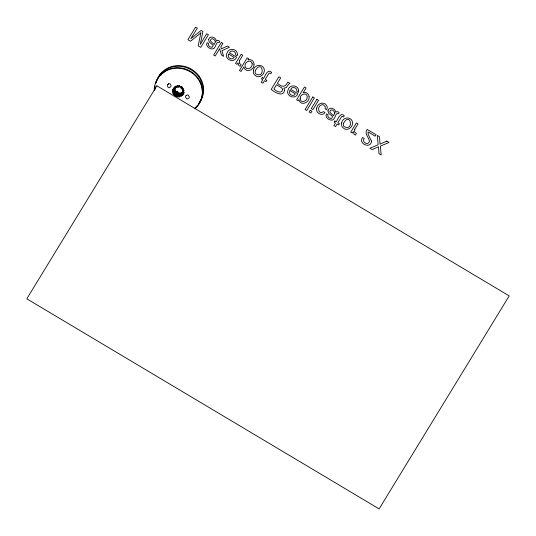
<?xml version="1.0" encoding="UTF-8"?>
<svg xmlns="http://www.w3.org/2000/svg" width="536" height="536" viewBox="0 0 536 536"><rect width="100%" height="100%" fill="white"/><g stroke="black" fill="none" stroke-linecap="round" stroke-linejoin="round"><path stroke-width="0.8" d="M154.857 90.108L155.165 86.035M173.965 90.376L175.547 90.423L174.3 92.996L172.78 93.117C172.706 91.797 175.252 91.857 172.384 91.267C172.947 90.396 175.172 90.778 172.525 89.76A3.812 3.605 25.7 0 1 172.672 89.271C176.411 89.914 172.418 88.876 173.423 87.837C176.967 89.438 173.229 87.341 174.676 86.618L176.022 87.502L175.728 86.035C176.987 85.144 177.242 89.291 177.403 85.613C178.649 85.452 178.24 88.762 179.185 85.733M173.878 90.551L175.614 86.973M178.81 95.837C177.47 98.604 177.892 95.455 178.977 94.343C178.609 90.014 177.731 97.324 176.029 96.447C179.989 84.36 175.681 96.507 174.522 95.509L176.337 91.535M176.029 96.447L177.269 93.867L177.389 92.359M178.267 96.969L179.895 92.976L180.907 94.289M179.895 92.976L179.506 94.39L178.977 94.343M181.202 94.611L182.528 95.401A4.241 4.013 25.7 0 0 182.876 95.019C179.681 92.105 186.414 95.435 182.521 92.674C187.406 92.353 179.808 91.455 184.123 90.765C184.016 89.09 180.672 91.254 183.553 88.963C179.955 88.849 183.345 89.157 182.3 87.281L181.007 88.025L181.309 86.524L180.84 86.263L179.855 87.355L179.687 85.807L179.165 85.686L178.562 87.02M172.391 91.442L173.014 90.155M174.2 89.425L175.44 86.852M173.892 90.49L175.513 87.08M172.78 93.117L173.329 91.984M173.899 91.763L175.145 89.19L173.925 91.924M175.882 87.576L176.505 86.289M176.022 87.502L176.645 86.216M177.088 87.107L177.704 85.82M177.249 87.073L177.872 85.78M174.3 92.996L173.342 94.195L173.657 94.624L175.567 90.47M178.401 87.013L179.024 85.727M173.657 94.624L175.051 94.075L176.297 91.502L175.761 92.929L176.183 93.257M174.944 95.837L176.103 94.906L177.342 92.326M176.525 96.641L178.575 92.835M180.873 87.924L181.496 86.638M177.731 96.922L177.49 95.448L178.622 92.842M181.811 88.855L182.743 86.919M181.885 88.949L182.501 87.656M179.929 95.308L181.322 92.674L179.929 95.308L180.009 96.788L179.493 96.895L178.816 95.542L180.056 92.963M182.441 90.008L183.064 88.715M182.501 90.155L183.118 88.862M179.493 96.895L180.036 95.763M182.702 91.267L183.325 89.974M180.083 95.254L181.141 96.373L181.59 96.125L181.074 94.704L182.314 92.132M182.709 91.421L183.64 89.485M181.959 93.807L183.185 91.241M182.052 93.679L183.145 91.388M182.528 95.401L183.071 94.269M183.547 94.048L184.089 92.922M174.522 95.509L175.051 94.075M155.353 83.589L160.264 74.283L167.386 68.722A24.455 23.122 25.7 0 1 200.216 78.913L203.178 87.603L202.494 96.56L198.273 104.419M168.612 83.422L168.183 84.125M159.567 75.73L166.689 70.169A24.455 23.122 25.7 0 1 199.526 80.36C204.216 89.177 203.358 101.646 194.99 107.89M176.297 91.502L174.897 92.045L174.589 91.616M177.764 94.061L177.269 93.867M160.264 74.283L161.021 75.368M155.942 83.107A24.006 22.7 25.7 0 1 167.674 68.126A24.455 23.122 25.7 0 1 200.511 78.316A24.06 22.747 25.7 0 1 198.568 103.823M195.03 108.741A24.06 22.747 25.7 0 0 199.271 80.896A24.455 23.122 25.7 0 0 166.428 70.712A24.006 22.7 25.7 0 0 154.227 90.638M282.613 89.351C282.331 94.591 275.832 91.087 273.916 88.983L276.543 84.681L281.809 87.984L282.613 89.351M208.571 39.671L209.321 42.049L213.194 45.386L212.484 47.108C210.601 47.771 207.492 45.754 208.658 43.59L207.13 42.679C205.013 46.096 209.817 49.359 212.919 48.944C216.082 48.428 215.941 40.575 219.09 42.605L219.787 41.466L218.748 40.636L217.174 40.468L216.37 41.151C216.182 37.152 209.449 34.981 208.571 39.671M327.945 110.852L328.702 113.237L332.575 116.573L331.858 118.289C329.982 118.952 326.866 116.942 328.039 114.778L326.504 113.867C324.387 117.284 329.191 120.54 332.3 120.124C335.462 119.615 335.322 111.756 338.464 113.793L339.161 112.647L338.129 111.823L336.548 111.656L335.75 112.332C335.563 108.339 328.823 106.168 327.945 110.852M371.435 141.055C371.368 149.269 357.606 143.943 362.584 137.484L364.252 138.482C361.076 142.094 368.487 146.107 369.425 141.269C368.942 137.216 363.991 133.665 367.106 129.37L376.071 134.717L375.18 136.171L368.051 131.923L368.185 134.261L371.435 141.055M300.18 98.262C299.865 103.796 307.55 101.512 307.202 96.996C307.182 91.877 299.986 93.86 300.18 98.262M309.098 96.493C310.177 102.611 300.227 106.684 298.961 99.549L298.217 100.761L296.622 99.81L304.441 87.006L306.083 87.984L303.215 92.681C305.828 91.623 308.904 93.753 309.098 96.493M252.181 63.657C252.871 68.085 245.689 71.355 244.999 65.848C244.671 61.801 251.243 58.746 252.181 63.657M237.441 54.444L237.18 55.824L235.565 54.86C236.564 51.302 230.869 49.212 229.415 52.856L236.57 57.124C234.366 63.885 223.827 59.402 226.895 53.225C228.323 47.436 237.549 48.468 237.441 54.444M298.686 90.966L298.418 92.346L296.81 91.381C297.808 87.817 292.113 85.733 290.653 89.378L297.815 93.646C295.611 100.4 285.072 95.924 288.14 89.746C289.567 83.951 298.793 84.99 298.686 90.966M215.345 41.882L214.179 44.555L210.715 41.205L210.467 40.341L211.238 38.947C213.114 38.116 215.117 40.086 215.345 41.882M334.719 113.069L333.56 115.743L330.096 112.386L329.848 111.528L330.618 110.128C332.488 109.304 334.491 111.267 334.719 113.069M253.387 70.39L253.347 72.554A4.697 4.442 25.7 0 0 254.915 75.248C259.25 79.603 265.963 73.673 264.034 68.568C261.809 63.302 254.017 64.923 253.387 70.39M284.529 90.155C283.557 97.787 274.197 92.125 271.203 89.371L278.894 76.769L280.71 77.854L277.413 83.254C281.809 87.267 285.273 87.636 287.799 82.082L290.023 83.408L288.797 84.112L286.204 87.623L283.846 88.165L284.529 90.155M341.626 123.005L341.579 125.169A4.697 4.442 25.7 0 0 343.154 127.863C347.482 132.218 354.195 126.288 352.273 121.176C350.042 115.917 342.256 117.538 341.626 123.005M316.702 108.165C315.202 112.701 322.243 116.922 324.99 112.573L323.396 111.622C318.585 115.609 316.521 106.356 321.5 104.902A2.345 2.218 25.7 0 1 323.375 104.815L325.292 106.677L325.131 108.775L326.732 109.726L327.215 107.863A3.906 3.692 25.7 0 0 326.632 105.525C323.985 101.009 317.279 103.361 316.702 108.165M255.324 70.672L255.109 72.172A2.6 2.459 25.7 0 0 255.98 74.069C266.365 78.966 262.091 58.384 255.324 70.672M343.563 123.287L343.348 124.788A2.6 2.459 25.7 0 0 344.213 126.684C354.604 131.581 350.323 110.999 343.563 123.287M253.977 64.528C254.345 70.363 245.166 73.392 243.847 66.879L241.059 71.456L239.465 70.497L247.183 57.861L248.697 58.759L247.974 59.938C250.882 58.551 254.439 61.406 253.977 64.528M200.853 32.89L198.173 45.821L200.739 47.356L208.437 34.753L206.708 33.728L200.256 44.374L202.923 31.47L201.127 30.398L190.796 38.733L197.328 28.133L195.593 27.102L187.901 39.698L190.501 41.245L200.853 32.89M228.711 54.109C226.393 57.58 232.222 61.024 234.132 57.345L228.711 54.109M289.949 90.631C287.638 94.102 293.467 97.545 295.376 93.867L289.949 90.631M239.552 60.514L239.331 63.188L241.173 64.809L240.175 66.437L238.808 65.446L238.051 62.786L237.086 64.367L235.525 63.442L241.133 54.257L242.775 55.235L239.552 60.514M354.778 129.223L354.557 131.896L356.4 133.518L355.408 135.146L354.035 134.161L353.284 131.494L352.313 133.082L350.752 132.151L356.366 122.965L358.008 123.943L354.778 129.223M156.874 85.794L26.8 298.813L379.126 508.899L509.2 295.885L156.874 85.794M221.328 42.445L213.636 55.041L215.211 55.985L219.68 48.669L221.509 55.081L223.606 56.334L221.971 50.665L229.428 47.275L227.331 46.022L221.455 48.836L220.799 46.833L222.909 43.383L221.328 42.445M262.251 77.653L261.481 78.913L262.801 79.703L261.233 82.269L262.895 83.254L264.462 80.695L266.024 81.626L266.787 80.36L265.233 79.435L268.891 73.439L269.628 73.003L270.888 73.653L271.631 72.44C267.699 68.132 265.193 76.038 263.571 78.444L262.251 77.653M312.763 96.969L305.071 109.565L306.713 110.543L314.404 97.947L312.763 96.969M310.244 110.262L309.178 112.011L310.846 113.009L311.912 111.26L310.244 110.262M316.87 99.415L311.289 108.553L312.957 109.552L318.538 100.406L316.87 99.415M334.906 120.982L334.142 122.242L335.462 123.032L333.895 125.591L335.556 126.583L337.124 124.017L338.678 124.948L339.449 123.689L337.894 122.757L341.553 116.768L342.29 116.325L343.543 116.982L344.286 115.763C340.36 111.461 337.854 119.361 336.233 121.773L334.906 120.982M167.842 84.353L167.621 84.675A2.419 2.285 25.7 0 0 167.333 85.807L168.197 87.442A1.648 1.561 25.7 0 0 169.242 87.736L170.77 86.758A2.419 2.285 25.7 0 0 171.058 85.626L170.187 83.991A1.648 1.561 25.7 0 0 169.142 83.696L167.842 84.353M186.079 95.589L185.858 95.911A2.419 2.285 25.7 0 0 185.57 97.043L186.441 98.678A1.648 1.561 25.7 0 0 187.479 98.972L189.007 97.994A2.419 2.285 25.7 0 0 189.295 96.862L188.424 95.227A1.648 1.561 25.7 0 0 187.386 94.932L186.079 95.589M386.804 141.115L380.031 144.144L379.481 136.747L377.29 135.441L378.141 144.76L369.9 148.224L372.172 149.578L378.53 146.797L378.979 153.638L381.143 154.924L380.399 146.107L389.056 142.455L386.804 141.115"/></g></svg>
